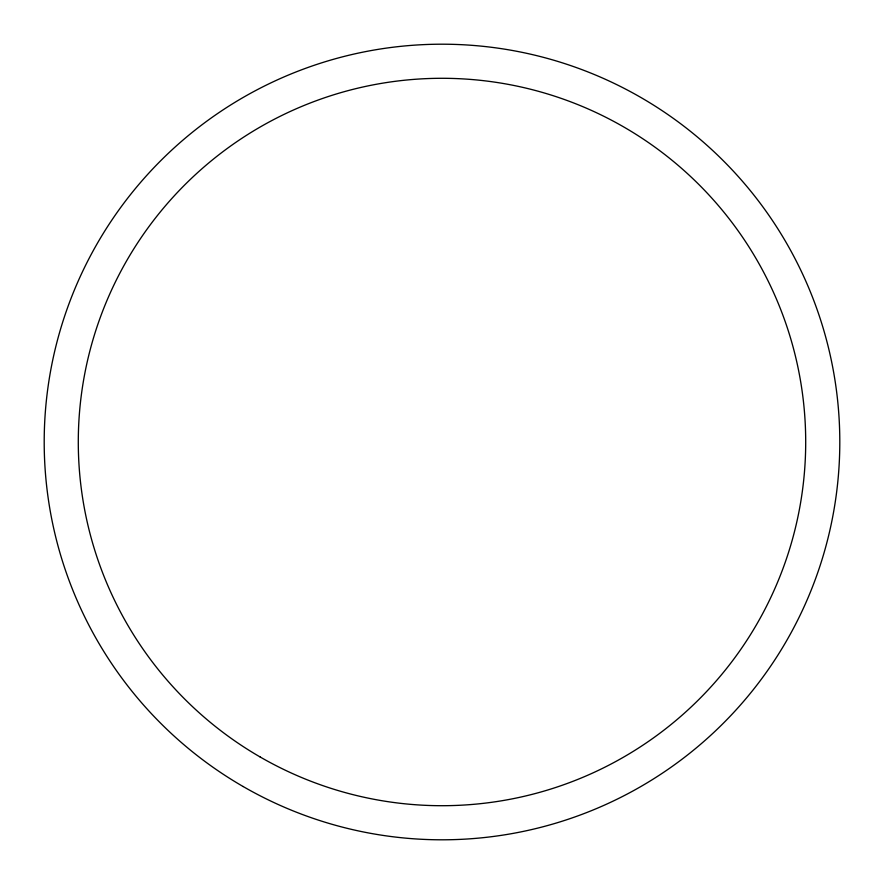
<?xml version="1.0" encoding="UTF-8"?>
<svg xmlns="http://www.w3.org/2000/svg" width="884" height="884" viewBox="0 0 884 884"><rect width="100%" height="100%" fill="white"/><g stroke="black" fill="none" stroke-linecap="round" stroke-linejoin="round"><path stroke-width="1.33" d="M243.1 786.506A397.8 397.8 0 0 0 839.8 442A397.8 397.8 0 0 0 243.1 97.494A397.8 397.8 0 0 0 243.1 786.506M260.15 756.98A363.7 363.7 0 0 0 805.7 442A363.7 363.7 0 0 0 260.15 127.02A363.7 363.7 0 0 0 260.15 756.98"/></g></svg>
